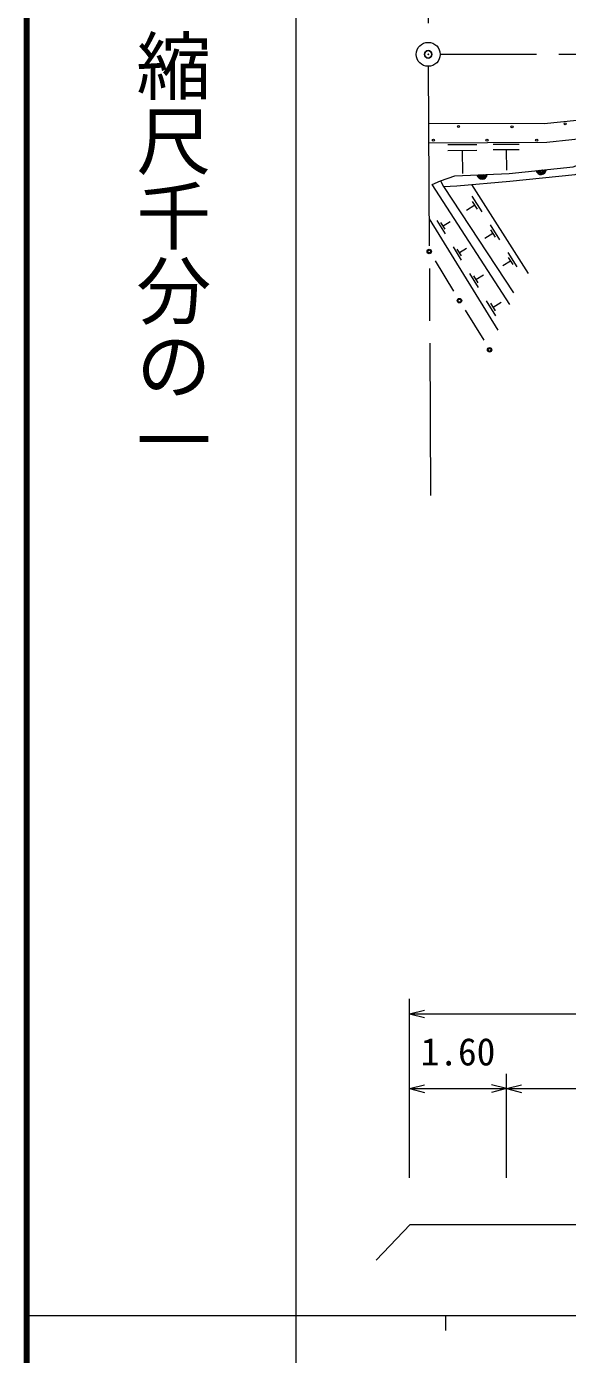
# Model space of a CAD drawing. Units: millimetres, scale not verified. Extents: x 40000 to 680000, y 20000 to 380000.
# Drawn here: x 40000 to 76153, y 202409 to 291133 of the extents above; entities that cross this region are included whole.
import ezdxf
from ezdxf.enums import TextEntityAlignment as Align

# ---------------------------------------------------------------- set-up
doc = ezdxf.new("R2010")
doc.units = ezdxf.units.MM
doc.header["$LTSCALE"] = 1000
doc.header["$PDMODE"] = 32
doc.header["$PDSIZE"] = 500
doc.linetypes.add('CHAIN', pattern=[18.5, 12, -1.5, 3.5, -1.5])
for name, color, linetype, lineweight in [('M-BGD', 7, 'Continuous', 13), ('M-BMK', 2, 'CHAIN', 13), ('M-BMK-SRVR', 3, 'Continuous', 13), ('M-TTL', 2, 'Continuous', 140), ('M-TTL-BAND', 7, 'Continuous', 13)]:
    doc.layers.add(name, color=color, linetype=linetype, lineweight=lineweight)
doc.layers.add('M-OTRS', color=6, linetype='Continuous')
doc.styles.add('@ＭＳ ゴシック', font='')
doc.styles.add('ＭＳ ゴシック', font='')
doc.styles.get('@ＭＳ ゴシック').set_extended_font_data('@MS Gothic')
doc.styles.get('ＭＳ ゴシック').set_extended_font_data('MS Gothic')

msp = doc.modelspace()

# ---------------------------------------------------------------- linework, layer by layer
at = {"layer": 'M-BGD'}
for p, q in [((79888, 283929), (74771, 283387)), ((74771, 283387), (66853, 283339)), ((68151, 283247), (70092, 283259)), ((71193, 283265), (72930, 283276)), ((68154, 282859), (70094, 282871)), ((69124, 282865), (69133, 281313)), ((71195, 282918), (72932, 282928)), ((72064, 282923), (72072, 281533)), ((67663, 280823), (67858, 280442)), ((67858, 280442), (72546, 273333)), ((69739, 280575), (73531, 274630)), ((69761, 279797), (70426, 278755)), ((69954, 279188), (69398, 278833)), ((69788, 279448), (70121, 278927)), ((66904, 278297), (71489, 270838)), ((67991, 277292), (67445, 278181)), ((67973, 277587), (67700, 278032)), ((67837, 277809), (68311, 278101)), ((70977, 277890), (71615, 276891)), ((71163, 277306), (70630, 276965)), ((71003, 277555), (71322, 277056)), ((69081, 275519), (68535, 276408)), ((69063, 275814), (68790, 276259)), ((68927, 276036), (69401, 276328)), ((72166, 276027), (72777, 275069)), ((67308, 275469), (68541, 273459)), ((72344, 275466), (71833, 275141)), ((72191, 275706), (72496, 275227)), ((70205, 273692), (69623, 274638)), ((70185, 274006), (69895, 274479)), ((70040, 274242), (70545, 274553)), ((71366, 271803), (70747, 272810)), ((71345, 272137), (71036, 272641)), ((71190, 272389), (71727, 272719)), ((69325, 272180), (70557, 270170)), ((65590, 214215), (65590, 226169)), ((65590, 225169), (66590, 225419)), ((65590, 225169), (126047, 225169)), ((65590, 225169), (66590, 224919)), ((72087, 214215), (72087, 221169)), ((65590, 220169), (66590, 220419)), ((65590, 220169), (72087, 220169)), ((65590, 220169), (66590, 219919)), ((72087, 220169), (71087, 220419)), ((72087, 220169), (71087, 219919)), ((72087, 220169), (73087, 220419)), ((72087, 220169), (87660, 220169)), ((72087, 220169), (73087, 219919))]:
    msp.add_line(p, q, dxfattribs=at)
for points in [[(66870, 284677), (74591, 284650), (79831, 285192), (86218, 285365), (95620, 285428), (110840, 285344), (116420, 285268), (117824, 283864), (118005, 283197), (117278, 281200), (114539, 277441), (106951, 267796), (106290, 268262)], [(67663, 280823), (68633, 281156), (72260, 281323), (76534, 281771), (78452, 282511), (85281, 282898)], [(67858, 280442), (68754, 280491), (72300, 280793), (76660, 281250), (78566, 281986), (84865, 282342)], [(72311, 272551), (67105, 280572), (67663, 280823)], [(63371, 208706), (65646, 211098), (105993, 211098), (105993, 212454), (107119, 212454), (107119, 211098), (123942, 211098), (123942, 209023), (126047, 209023), (126047, 211107), (129977, 211107)]]:
    msp.add_lwpolyline(points, dxfattribs=at)
for centre, radius in [((68868, 284455), 70), ((72449, 284433), 70), ((75997, 284633), 70), ((67193, 283537), 70), ((70773, 283537), 70), ((74098, 283537), 70), ((66916, 276108), 150), ((66916, 276108), 120), ((66916, 276108), 100), ((68933, 272819), 150), ((68933, 272819), 120), ((68933, 272819), 100), ((70949, 269530), 150), ((70949, 269530), 120), ((70949, 269530), 100)]:
    msp.add_circle(centre, radius, dxfattribs=at)
for centre, radius, start, end in [((70444, 281294), 354, 191.42985, 353.83502), ((74392, 281601), 354, 194.78459, 357.18977), ((74392, 281601), 283, 197.00863, 354.96573), ((74392, 281601), 212, 200.75496, 351.21941), ((74392, 281601), 142, 208.46669, 343.50768), ((74392, 281601), 100, 218.78435, 333.19001), ((70444, 281294), 283, 193.65388, 351.61099), ((70444, 281294), 212, 197.40021, 347.86466), ((70444, 281294), 142, 205.11194, 340.15293), ((70444, 281294), 100, 215.4296, 329.83527)]:
    msp.add_arc(centre, radius, start, end, dxfattribs=at)
at = {"layer": 'M-BMK'}
for p, q in [((66671, 321863), (66841, 290077)), ((166579, 289264), (67646, 289277)), ((66850, 288477), (67003, 259800))]:
    msp.add_line(p, q, dxfattribs=at)
at = {"layer": 'M-BMK-SRVR'}
msp.add_circle((66846, 289277), 800, dxfattribs=at)
at = {"layer": 'M-OTRS'}
msp.add_point((66846, 289277), dxfattribs=at)
at = {"layer": 'M-TTL'}
msp.add_line((40000, 380000), (40000, 20000), dxfattribs=at)
at = {"layer": 'M-TTL-BAND'}
for p, q in [((58000, 370000), (58000, 20000)), ((40000, 205000), (579000, 205000)), ((68000, 205000), (68000, 204000))]:
    msp.add_line(p, q, dxfattribs=at)

# ---------------------------------------------------------------- texts
at = {"layer": 'M-BGD', "style": 'ＭＳ ゴシック'}
msp.add_text('1.60', height=1833, dxfattribs=at).set_placement((68838, 221169), align=Align.BOTTOM_CENTER)
at = {"layer": 'M-TTL-BAND', "style": '@ＭＳ ゴシック'}
msp.add_text('縮尺千分の一', height=3666, rotation=270, dxfattribs=at).set_placement((49777, 261030), align=Align.MIDDLE_RIGHT)

doc.saveas('drawing.dxf')
